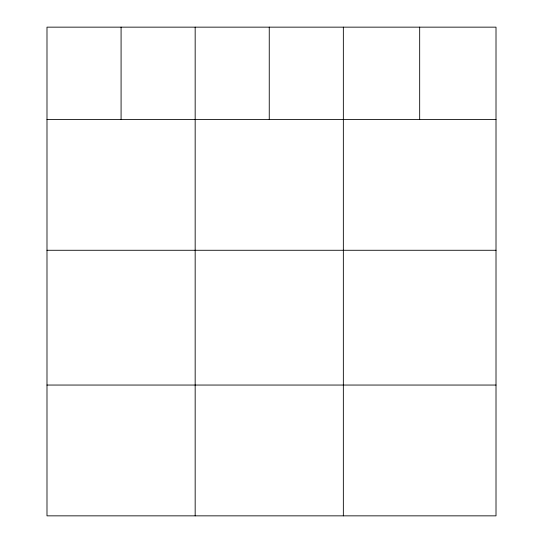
<?xml version="1.0" encoding="UTF-8"?>
<svg xmlns="http://www.w3.org/2000/svg" width="543" height="543" viewBox="0 0 543 543"><rect width="100%" height="100%" fill="white"/><g stroke="black" fill="none" stroke-linecap="round" stroke-linejoin="round"><path stroke-width="0.81" d="M496.01 119.474L496.01 515.85L46.99 515.85L46.99 27.15L496.01 27.15L496.01 119.474L46.99 119.474M46.99 250.275L496.01 250.275M46.99 385.048L496.01 385.048M419.678 27.15L419.678 119.474M343.346 27.15L343.346 515.85M269.253 27.15L269.253 119.474M195.168 27.15L195.168 515.85M121.082 27.15L121.082 119.474"/></g></svg>
